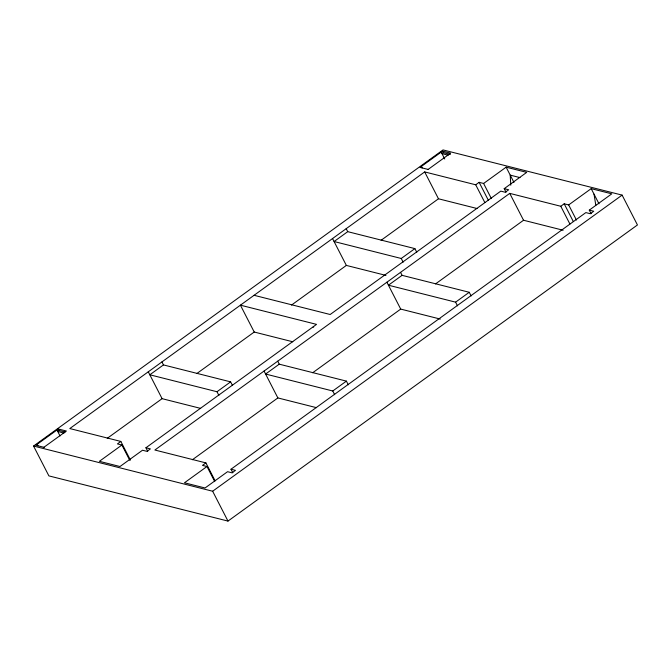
<?xml version="1.0" encoding="UTF-8"?>
<svg xmlns="http://www.w3.org/2000/svg" width="671" height="671" viewBox="0 0 671 671"><rect width="100%" height="100%" fill="white"/><g stroke="black" fill="none" stroke-linecap="round" stroke-linejoin="round"><path stroke-width="1.01" d="M33.55 446.039L443.019 149.918L622.109 195.11L637.45 224.961L227.981 521.082L48.891 475.89L33.55 446.039L212.64 491.231L227.981 521.082M43.867 447.314L66.387 431.025L58.335 428.995L35.806 445.276L44.211 447.364M428.09 169.453L450.61 153.164L442.55 151.126L420.029 167.415L428.425 169.503M65.146 432.007L59.098 430.488L57.731 431.47L64.005 433.055M450.367 154.397L443.313 152.619L441.954 153.609L448.22 155.194M484.848 202.567L475.714 184.793L424.676 171.919L69.801 428.559L120.839 441.434L130.434 460.096M232.418 385.347L230.623 381.866L163.464 364.915L149.818 374.787L216.976 391.73L218.863 395.404M416.775 252.279L414.888 248.605L347.729 231.663L334.083 241.526L401.241 258.478L403.128 262.151M107.243 438.339L162.088 398.666L200.654 408.396M196.838 373.537L254.225 332.036L292.782 341.774M291.499 305.079L346.353 265.414L385.934 275.395M381.103 240.285L438.482 198.784L477.047 208.513M120.839 441.434L117.433 443.908L121.904 445.032L129.671 460.138M475.714 184.793L479.128 182.327L483.606 183.46L491.365 198.566M121.904 445.032L99.383 461.321L119.983 466.521L142.504 450.233L146.983 451.365L150.396 448.899L145.917 447.767L316.527 324.378L240.411 305.171L254.225 332.036M483.606 183.46L506.127 167.171L526.718 172.372L504.198 188.66L506.026 192.208M216.976 391.73L230.623 381.866M401.241 258.478L414.888 248.605M569.914 224.03L560.78 206.265L509.742 193.382L154.867 450.023L205.913 462.906L215.039 480.671M348.291 384.793L346.404 381.12L279.245 364.168L265.599 374.041L332.757 390.992L334.644 394.665M471.134 295.953L469.247 292.279L402.088 275.336L388.434 285.209L455.592 302.151L457.479 305.825M192.376 459.752L277.869 397.928L316.435 407.658M312.678 372.749L400.713 309.088L440.285 319.077M435.521 283.917L523.548 220.247L563.128 230.237M205.913 462.906L202.499 465.372L206.978 466.504L214.737 481.602M560.78 206.265L564.194 203.799L568.673 204.923L576.431 220.029M206.978 466.504L184.458 482.793L205.049 487.985L227.57 471.696L232.049 472.829L235.462 470.363L230.983 469.23L585.858 212.59L590.329 213.722L593.743 211.256L589.272 210.124L611.793 193.835L591.193 188.635L568.673 204.923M332.757 390.992L346.404 381.12M455.592 302.151L469.247 292.279M212.64 491.231L622.109 195.11M313.709 326.97L313.458 326.962A4.512 1.61 54.1 0 0 313.105 327.196M520.025 177.605L510.22 175.131L510.774 185.213M504.198 188.66L508.677 189.784L505.263 192.25L500.792 191.126L330.174 314.506L254.066 295.299M591.193 188.635L598.985 203.791M589.272 210.124L591.092 213.68M564.194 203.799L573.328 221.564M506.127 167.171L513.969 182.428M509.742 193.382L523.548 220.247M479.128 182.327L488.262 200.101M442.55 151.126L443.313 152.619M441.183 152.116L444.714 158.985M424.676 171.919L438.482 198.784M421.396 166.425L422.16 167.918M400.553 272.351L402.088 275.336M386.899 282.223L400.713 309.088M346.194 228.677L347.729 231.663M332.548 238.549L346.353 265.414M277.71 361.191L279.245 364.168M264.064 371.055L277.869 397.928M230.983 469.23L232.812 472.787M161.929 361.929L163.464 364.915M148.283 371.801L162.088 398.666M145.917 447.767L147.746 451.323M58.335 428.995L59.098 430.488M56.968 429.977L60.038 435.949M37.173 444.294L37.945 445.787M594.028 194.154L595.806 205.259"/></g></svg>
